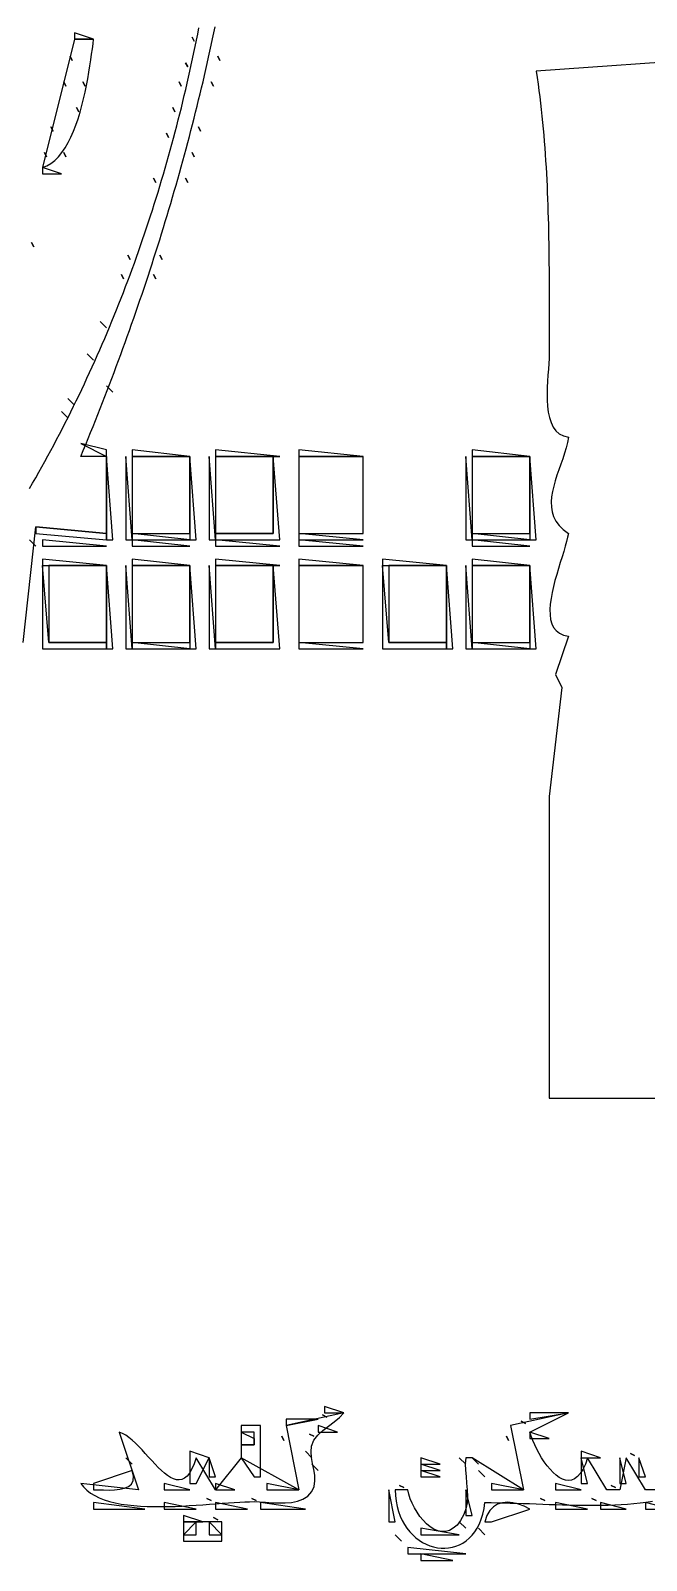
# Model space of a CAD drawing. Extents: x 0 to 1288, y 0 to 860.
# Drawn here: x 604.2 to 700.2, y 196 to 434.3 of the extents above; entities that cross this region are included whole.
import ezdxf

# ---------------------------------------------------------------- set-up
doc = ezdxf.new("R2010")
doc.units = 0
for name, color, linetype in [('C18', 18, 'CONTINUOUS'), ('C19', 19, 'CONTINUOUS'), ('C250', 250, 'CONTINUOUS'), ('C251', 251, 'CONTINUOUS'), ('C252', 252, 'CONTINUOUS'), ('C253', 253, 'CONTINUOUS'), ('C254', 254, 'CONTINUOUS'), ('C27', 27, 'CONTINUOUS'), ('C29', 29, 'CONTINUOUS'), ('C37', 37, 'CONTINUOUS'), ('C59', 59, 'CONTINUOUS'), ('C7', 7, 'CONTINUOUS')]:
    doc.layers.add(name, color=color, linetype=linetype)

msp = doc.modelspace()

# ---------------------------------------------------------------- linework, layer by layer
at = {"layer": 'C18'}
msp.add_lwpolyline([(682, 351), (682, 338), (683, 338), (682, 351)], dxfattribs=at)
at = {"layer": 'C19'}
for points in [[(603, 339), (605, 357), (616, 356), (616, 368), (612, 368), (612.3859, 368.9314), (612.7695, 369.8633), (613.1505, 370.7955), (613.529, 371.7281), (613.9051, 372.6611), (614.2786, 373.5944), (614.6496, 374.5281), (615.0181, 375.4621), (615.3841, 376.3965), (615.7476, 377.3312), (616.1086, 378.2663), (616.467, 379.2017), (616.8229, 380.1375), (617.1762, 381.0736), (617.527, 382.01), (617.8752, 382.9468), (618.2209, 383.884), (618.5641, 384.8214), (618.9046, 385.7593), (619.2426, 386.6974), (619.578, 387.6359), (619.9108, 388.5747), (620.2411, 389.5138), (620.5687, 390.4532), (620.8937, 391.393), (621.2162, 392.3331), (621.536, 393.2735), (621.8532, 394.2143), (622.1678, 395.1553), (622.4798, 396.0967), (622.7892, 397.0383), (623.0959, 397.9803), (623.3999, 398.9226), (623.7014, 399.8652), (624.0002, 400.8081), (624.2963, 401.7513), (624.5898, 402.6948), (624.8806, 403.6387), (625.1687, 404.5828), (625.4542, 405.5272), (625.737, 406.4719), (626.0171, 407.4168), (626.2945, 408.3621), (626.5692, 409.3077), (626.8412, 410.2535), (627.1105, 411.1997), (627.3771, 412.1461), (627.641, 413.0928), (627.9022, 414.0398), (628.1606, 414.987), (628.4164, 415.9345), (628.6693, 416.8823), (628.9196, 417.8304), (629.1671, 418.7788), (629.4118, 419.7274), (629.6538, 420.6763), (629.8931, 421.6254), (630.1295, 422.5748), (630.3632, 423.5245), (630.5941, 424.4744), (630.8223, 425.4246), (631.0476, 426.375), (631.2702, 427.3257), (631.49, 428.2766), (631.7069, 429.2278), (631.9211, 430.1792), (632.1324, 431.1309), (632.341, 432.0828), (632.5467, 433.035), (632.7496, 433.9874), (632.9496, 434.94)], [(619, 368), (619, 355), (620, 355), (619, 368)], [(632, 368), (632, 355), (633, 355), (632, 368)], [(642, 368), (642, 356), (633, 356), (633, 355), (643, 355), (642, 368)], [(672, 368), (672, 355), (673, 355), (672, 368)], [(606, 351), (606, 338), (616, 338), (616, 339), (607, 339), (606, 351)], [(619, 351), (619, 338), (620, 338), (619, 351)], [(632, 351), (632, 338), (633, 338), (632, 351)], [(642, 351), (642, 339), (633, 339), (633, 338), (643, 338), (642, 351)], [(659, 351), (659, 338), (669, 338), (669, 339), (660, 339), (659, 351)], [(672, 351), (672, 338), (673, 338), (672, 351)], [(649.666687, 218.666672), (650.333313, 218.333328), (649.666687, 218.666672)], [(648, 211), (649, 210), (648, 211)]]:
    msp.add_lwpolyline(points, dxfattribs=at)
at = {"layer": 'C250'}
for points in [[(611, 434), (611, 433), (614, 433), (611, 434)], [(611.333313, 422.333344), (611.666687, 421.666656), (611.333313, 422.333344)], [(630.333313, 419.333344), (630.666687, 418.666656), (630.333313, 419.333344)], [(628.333313, 411.333344), (628.666687, 410.666656), (628.333313, 411.333344)], [(609, 375), (610, 374), (609, 375)], [(633, 368), (633, 356), (642, 356), (642, 368), (633, 368)], [(620, 356), (620, 355), (629, 355), (620, 356)], [(646, 356), (646, 355), (656, 355), (646, 356)], [(633, 351), (633, 339), (642, 339), (642, 351), (633, 351)], [(646, 351), (646, 339), (656, 339), (656, 351), (646, 351)], [(673, 352), (673, 351), (682, 351), (673, 352)], [(620, 339), (620, 338), (629, 338), (620, 339)], [(646, 339), (646, 338), (656, 338), (646, 339)], [(637, 217), (637, 216), (639, 215), (639, 214), (637, 214), (637, 213), (637, 212), (639, 209), (640, 209), (640, 217), (637, 217)], [(644, 218), (644, 217), (649, 218), (644, 218)], [(649, 217), (649, 216), (652, 216), (649, 217)], [(620, 210), (614, 208), (614, 207), (614.7416, 206.991), (615.5585, 206.9732), (616.4124, 206.9682), (617.2653, 206.9978), (618.0789, 207.0837), (618.8151, 207.2477), (619.4358, 207.5115), (619.9028, 207.8969), (620.1779, 208.4256), (620.223, 209.1193), (620, 210)], [(632, 212), (632, 209), (633, 209), (632, 212)], [(673, 212), (674, 211), (673, 212)], [(614, 205), (614, 204), (622, 204), (614, 205)], [(625, 205), (625, 204), (630, 204), (625, 205)], [(633, 205), (633, 204), (638, 204), (633, 205)], [(640, 205), (640, 204), (647, 204), (640, 205)], [(675, 202), (676, 202), (682, 204), (681.1251, 204.4443), (680.2403, 204.7748), (679.364, 204.9803), (678.5143, 205.0499), (677.7096, 204.9726), (676.9681, 204.7376), (676.3081, 204.3338), (675.7479, 203.7502), (675.3058, 202.9759), (675, 202)]]:
    msp.add_lwpolyline(points, dxfattribs=at)
at = {"layer": 'C251'}
for points in [[(629.333313, 433.333344), (629.666687, 432.666656), (629.333313, 433.333344)], [(633.333313, 430.333344), (633.666687, 429.666656), (633.333313, 430.333344)], [(612.333313, 426.333344), (612.666687, 425.666656), (612.333313, 426.333344)], [(632.333313, 426.333344), (632.666687, 425.666656), (632.333313, 426.333344)], [(626.333313, 422.333344), (626.666687, 421.666656), (626.333313, 422.333344)], [(615, 389), (616, 388), (615, 389)], [(616, 379), (617, 378), (616, 379)], [(610, 377), (611, 376), (610, 377)], [(673, 369), (673, 368), (682, 368), (673, 369)], [(682, 368), (682, 355), (683, 355), (682, 368)], [(702, 207), (700, 207), (697, 212), (696, 207), (694, 207), (691, 212), (690.6478, 211.0008), (690.2657, 210.1829), (689.8574, 209.5357), (689.4266, 209.0491), (688.9769, 208.7126), (688.512, 208.5162), (688.0355, 208.4493), (687.5512, 208.5018), (687.0626, 208.6633), (686.5736, 208.9236), (686.0877, 209.2723), (685.6086, 209.6992), (685.14, 210.1939), (684.6855, 210.7461), (684.2489, 211.3456), (683.8337, 211.982), (683.4438, 212.6451), (683.0827, 213.3246), (682.754, 214.0101), (682.4616, 214.6913), (682.209, 215.3581), (682, 216), (688, 219), (679, 217)], [(682, 219), (682, 218), (688, 219), (682, 219)], [(637, 216), (637, 214), (639, 214), (639, 216), (637, 216)], [(697.666687, 212.666672), (698.333313, 212.333328), (697.666687, 212.666672)], [(665, 211), (665, 210), (668, 210), (665, 211)], [(674, 210), (675, 209), (674, 210)], [(686, 208), (686, 207), (690, 207), (686, 208)], [(694.666687, 207.666672), (695.333313, 207.333328), (694.666687, 207.666672)], [(686, 205), (686, 204), (691, 204), (686, 205)], [(693, 205), (693, 204), (697, 204), (693, 205)], [(700, 205), (700, 204), (704, 204), (700, 205)], [(665, 201), (665, 200), (671, 200), (665, 201)], [(674, 201), (675, 200), (674, 201)]]:
    msp.add_lwpolyline(points, dxfattribs=at)
at = {"layer": 'C252'}
for points in [[(610.333313, 430.333344), (610.666687, 429.666656), (610.333313, 430.333344)], [(963, 430), (767, 430), (711, 430), (683, 428)], [(607.333313, 419.333344), (607.666687, 418.666656), (607.333313, 419.333344)], [(606.333313, 415.333344), (606.666687, 414.666656), (606.333313, 415.333344)], [(606, 413), (606, 412), (609, 412), (606, 413)], [(604.333313, 401.333344), (604.666687, 400.666656), (604.333313, 401.333344)], [(623.333313, 396.333344), (623.666687, 395.666656), (623.333313, 396.333344)], [(613, 384), (614, 383), (613, 384)], [(616, 368), (616, 355), (617, 355), (616, 368)], [(620, 368), (620, 356), (629, 356), (629, 368), (620, 368)], [(646, 368), (646, 356), (656, 356), (656, 368), (646, 368)], [(673, 368), (673, 356), (682, 356), (682, 368), (673, 368)], [(673, 356), (673, 355), (682, 355), (673, 356)], [(606, 352), (606, 351), (616, 351), (606, 352)], [(616, 351), (616, 338), (617, 338), (616, 351)], [(620, 352), (620, 351), (629, 351), (620, 352)], [(620, 351), (620, 339), (629, 339), (629, 351), (620, 351)], [(633, 352), (633, 351), (643, 351), (633, 352)], [(646, 352), (646, 351), (656, 351), (646, 352)], [(659, 352), (659, 351), (669, 351), (659, 352)], [(669, 351), (669, 338), (670, 338), (669, 351)], [(673, 351), (673, 339), (682, 339), (682, 351), (673, 351)], [(673, 339), (673, 338), (682, 338), (673, 339)], [(643.333313, 215.333328), (643.666687, 214.666672), (643.333313, 215.333328)], [(678.333313, 215.333328), (678.666687, 214.666672), (678.333313, 215.333328)], [(682, 216), (682, 215), (685, 215), (682, 216)], [(629, 213), (629, 208), (630, 208), (632, 212), (629, 213)], [(647, 213), (648, 212), (647, 213)], [(690, 213), (690, 212), (693, 212), (690, 213)], [(665, 212), (665, 211), (668, 211), (665, 212)], [(665, 210), (665, 209), (668, 209), (665, 210)], [(671, 212), (672, 211), (671, 212)], [(690, 212), (690, 208), (691, 208), (690, 212)], [(625, 208), (625, 207), (629, 207), (625, 208)], [(633, 208), (633, 207), (636, 207), (633, 208)], [(641, 208), (641, 207), (646, 207), (641, 208)], [(661.666687, 207.666672), (662.333313, 207.333328), (661.666687, 207.666672)], [(676, 208), (676, 207), (681, 207), (676, 208)], [(631.666687, 205.666672), (632.333313, 205.333328), (631.666687, 205.666672)], [(672, 207), (672, 203), (673, 203), (672, 207)], [(683.666687, 205.666672), (684.333313, 205.333328), (683.666687, 205.666672)], [(691.666687, 205.666672), (692.333313, 205.333328), (691.666687, 205.666672)], [(632.666687, 202.666672), (633.333313, 202.333328), (632.666687, 202.666672)], [(628, 202), (628, 200), (630, 200), (630, 202), (628, 202)], [(632, 202), (632, 200), (634, 200), (634, 202), (632, 202)], [(671, 202), (672, 201), (671, 202)], [(665, 197), (665, 196), (670, 196), (665, 197)]]:
    msp.add_lwpolyline(points, dxfattribs=at)
at = {"layer": 'C253'}
for points in [[(611, 433), (606, 413), (606.6931, 413.2662), (607.3446, 413.6418), (607.9559, 414.1186), (608.5283, 414.6884), (609.0634, 415.343), (609.5624, 416.0742), (610.0268, 416.8739), (610.4581, 417.7338), (610.8576, 418.6457), (611.2267, 419.6015), (611.5669, 420.5929), (611.8796, 421.6118), (612.1662, 422.65), (612.4281, 423.6993), (612.6667, 424.7515), (612.8834, 425.7983), (613.0797, 426.8317), (613.257, 427.8435), (613.4166, 428.8253), (613.5601, 429.7691), (613.6887, 430.6667), (613.8039, 431.5098), (613.9072, 432.2903), (614, 433), (611, 433)], [(609.333313, 426.333344), (609.666687, 425.666656), (609.333313, 426.333344)], [(627.333313, 426.333344), (627.666687, 425.666656), (627.333313, 426.333344)], [(609.333313, 415.333344), (609.666687, 414.666656), (609.333313, 415.333344)], [(629.333313, 415.333344), (629.666687, 414.666656), (629.333313, 415.333344)], [(623.333313, 411.333344), (623.666687, 410.666656), (623.333313, 411.333344)], [(619.333313, 399.333344), (619.666687, 398.666656), (619.333313, 399.333344)], [(618.333313, 396.333344), (618.666687, 395.666656), (618.333313, 396.333344)], [(620, 369), (620, 368), (629, 368), (620, 369)], [(629, 368), (629, 355), (630, 355), (629, 368)], [(633, 369), (633, 368), (643, 368), (633, 369)], [(646, 369), (646, 368), (656, 368), (646, 369)], [(605, 357), (605, 356), (616, 355), (616, 356), (605, 357)], [(607, 351), (607, 339), (616, 339), (616, 351), (607, 351)], [(629, 351), (629, 338), (630, 338), (629, 351)], [(650, 220), (650, 219), (653, 219), (650, 220)], [(647.666687, 215.666672), (648.333313, 215.333328), (647.666687, 215.666672)], [(619, 212), (620, 211), (619, 212)], [(696, 212), (696, 208), (697, 208), (696, 212)], [(699, 212), (699, 209), (700, 209), (699, 212)], [(638.666687, 205.666672), (639.333313, 205.333328), (638.666687, 205.666672)], [(660, 207), (660, 202), (661, 202), (660, 207)], [(628, 203), (628, 202), (631, 202), (628, 203)], [(661, 200), (662, 199), (661, 200)], [(663, 198), (663, 197), (672, 197), (663, 198)]]:
    msp.add_lwpolyline(points, dxfattribs=at)
at = {"layer": 'C254'}
for points in [[(604, 355), (605, 354), (604, 355)], [(606, 355), (606, 354), (616, 354), (606, 355)], [(620, 355), (620, 354), (629, 354), (620, 355)], [(633, 355), (633, 354), (643, 354), (633, 355)], [(646, 355), (646, 354), (656, 354), (646, 355)], [(673, 355), (673, 354), (682, 354), (673, 355)], [(660, 351), (660, 339), (669, 339), (669, 351), (660, 351)]]:
    msp.add_lwpolyline(points, dxfattribs=at)
at = {"layer": 'C27'}
msp.add_lwpolyline([(624.333313, 399.333344), (624.666687, 398.666656), (624.333313, 399.333344)], dxfattribs=at)
at = {"layer": 'C29'}
for points in [[(644, 217), (646, 207), (637, 212), (633, 207), (630, 212), (629.6669, 211.0348), (629.3161, 210.2439), (628.9485, 209.6169), (628.5651, 209.1429), (628.1668, 208.8115), (627.7545, 208.6121), (627.3291, 208.5339), (626.8916, 208.5665), (626.4428, 208.6993), (625.9838, 208.9215), (625.5155, 209.2227), (625.0387, 209.5921), (624.5544, 210.0193), (624.0636, 210.4936), (623.5671, 211.0044), (623.066, 211.5411), (622.561, 212.0931), (622.0532, 212.6498), (621.5435, 213.2006), (621.0328, 213.7349), (620.5221, 214.242), (620.0122, 214.7115), (619.5041, 215.1326), (618.9988, 215.4948), (618.4971, 215.7874), (618, 216), (621, 207), (612, 208), (612.4254, 207.4379), (612.9311, 206.9334), (613.5121, 206.4837), (614.1632, 206.0861), (614.8792, 205.7378), (615.6552, 205.4362), (616.4861, 205.1785), (617.3666, 204.9621), (618.2918, 204.7842), (619.2565, 204.6422), (620.2556, 204.5332), (621.284, 204.4547), (622.3367, 204.4039), (623.4085, 204.3781), (624.4944, 204.3746), (625.5892, 204.3906), (626.6878, 204.4235), (627.7852, 204.4706), (628.8762, 204.5291), (629.9558, 204.5964), (631.0188, 204.6697), (632.0602, 204.7464), (633.0748, 204.8236), (634.0575, 204.8988), (635.0034, 204.9692), (635.9072, 205.032), (636.7638, 205.0847), (637.5682, 205.1244), (638.3153, 205.1485), (639, 205.1543), (639.8634, 205.1237), (640.8061, 205.0611), (641.8013, 204.9939), (642.8223, 204.9494), (643.8425, 204.9551), (644.8351, 205.0384), (645.7735, 205.2267), (646.6311, 205.5473), (647.3811, 206.0277), (648.0264, 206.7433), (648.3783, 207.532), (648.5004, 208.3779), (648.4565, 209.2653), (648.3103, 210.1784), (648.1256, 211.1014), (647.9661, 212.0186), (647.8955, 212.9141), (647.9776, 213.7723), (648.3428, 214.7157), (648.9501, 215.5337), (649.7247, 216.2621), (650.5918, 216.937), (651.4766, 217.5943), (652.3042, 218.27), (653, 219), (644, 217)], [(679, 217), (681, 207), (673, 212), (672, 212), (671.9376, 211.0563), (671.9639, 210.0674), (672.0442, 209.0484), (672.1438, 208.0144), (672.228, 206.9805), (672.2622, 205.9619), (672.2114, 204.9736), (672.0412, 204.0309), (671.7168, 203.1489)], [(680.666687, 217.666672), (681.333313, 217.333328), (680.666687, 217.666672)], [(671.7167, 203.1489), (671.1934, 202.2241), (670.6393, 201.5123), (670.061, 200.9987), (669.465, 200.6683), (668.8582, 200.5064), (668.247, 200.4982), (667.6382, 200.6289), (667.0384, 200.8837), (666.4543, 201.2478), (665.8925, 201.7064), (665.3597, 202.2446), (664.8625, 202.8477), (664.4076, 203.5009), (664.0016, 204.1894), (663.6512, 204.8984), (663.363, 205.613), (663.1437, 206.3184), (663, 207), (661, 207), (661.0404, 206.0941), (661.1425, 205.2313), (661.3025, 204.4122), (661.5168, 203.6375), (661.7818, 202.9082), (662.0937, 202.225), (662.449, 201.5887), (662.8438, 201), (663.2746, 200.4597), (663.7377, 199.9687), (664.2295, 199.5277), (664.7461, 199.1376), (665.2841, 198.799), (665.8396, 198.5128), (666.4092, 198.2797), (666.9889, 198.1006), (667.5753, 197.9763), (668.1647, 197.9075), (668.7533, 197.895), (669.3375, 197.9396), (669.9136, 198.0421), (670.478, 198.2032), (671.027, 198.4238), (671.5569, 198.7047), (672.0641, 199.0466), (672.5449, 199.4503), (672.9956, 199.9166), (673.4125, 200.4464), (673.792, 201.0403), (674.1304, 201.6991), (674.4241, 202.4237), (674.6694, 203.2149), (674.8625, 204.0734), (675, 205), (675.9718, 204.9973), (676.9525, 204.9859), (677.9412, 204.9672), (678.9371, 204.9422), (679.9394, 204.9121), (680.9474, 204.8782), (681.9604, 204.8417), (682.9775, 204.8036), (683.9979, 204.7653), (685.0209, 204.7279), (686.0458, 204.6927), (687.0717, 204.6607), (688.0978, 204.6332), (689.1235, 204.6114), (690.1479, 204.5965), (691.1702, 204.5897), (692.1898, 204.5921), (693.2057, 204.605), (694.2173, 204.6296), (695.2237, 204.667), (696.2242, 204.7185), (697.218, 204.7852), (698.2044, 204.8683), (699.1825, 204.9691), (700.1517, 205.0887), (701.1111, 205.2283)]]:
    msp.add_lwpolyline(points, dxfattribs=at)
at = {"layer": 'C37'}
msp.add_lwpolyline([(625.333313, 418.333344), (625.666687, 417.666656), (625.333313, 418.333344)], dxfattribs=at)
at = {"layer": 'C59'}
msp.add_lwpolyline([(630, 202), (628, 200), (628, 199), (634, 199), (634, 200), (632, 202), (630, 202)], dxfattribs=at)
at = {"layer": 'C7'}
for points in [[(604, 363), (604.4863, 363.8381), (604.9687, 364.6785), (605.4469, 365.5211), (605.9211, 366.3659), (606.3912, 367.2128), (606.8572, 368.062), (607.3193, 368.9133), (607.7772, 369.7667), (608.2312, 370.6223), (608.6811, 371.4799), (609.127, 372.3397), (609.5688, 373.2015), (610.0067, 374.0653), (610.4406, 374.9312), (610.8705, 375.7991), (611.2964, 376.6689), (611.7183, 377.5408), (612.1363, 378.4146), (612.5503, 379.2904), (612.9603, 380.1681), (613.3664, 381.0477), (613.7685, 381.9292), (614.1668, 382.8125), (614.5611, 383.6978), (614.9514, 384.5848), (615.3379, 385.4737), (615.7204, 386.3644), (616.0991, 387.2569), (616.4739, 388.1511), (616.8448, 389.0472), (617.2118, 389.9449), (617.5749, 390.8444), (617.9342, 391.7455), (618.2896, 392.6484), (618.6412, 393.5529), (618.9889, 394.4591), (619.3328, 395.3669), (619.6729, 396.2763), (620.0091, 397.1873), (620.3416, 398.0999), (620.6702, 399.0141), (620.9951, 399.9298), (621.3161, 400.847), (621.6334, 401.7658), (621.9469, 402.686), (622.2566, 403.6078), (622.5626, 404.5309), (622.8648, 405.4556), (623.1632, 406.3816), (623.4579, 407.3091), (623.7489, 408.238), (624.0362, 409.1682), (624.3197, 410.0998), (624.5995, 411.0327), (624.8756, 411.967), (625.148, 412.9025), (625.4168, 413.8394), (625.6818, 414.7775), (625.9432, 415.7169), (626.2009, 416.6575), (626.4549, 417.5993), (626.7053, 418.5423), (626.952, 419.4865), (627.1951, 420.4319), (627.4346, 421.3785), (627.6704, 422.3261), (627.9026, 423.2749), (628.1312, 424.2248), (628.3562, 425.1757), (628.5776, 426.1278), (628.7954, 427.0808), (629.0096, 428.0349), (629.2202, 428.9901), (629.4273, 429.9462), (629.6308, 430.9033), (629.8307, 431.8613), (630.0272, 432.8203), (630.22, 433.7802), (630.4093, 434.741)], [(628.333313, 429.333344), (628.666687, 428.666656), (628.333313, 429.333344)], [(683, 428), (683.1459, 427.002), (683.2847, 426.0046), (683.4165, 425.0078), (683.5413, 424.0114), (683.6595, 423.0156), (683.7712, 422.0201), (683.8766, 421.0249), (683.9758, 420.0301), (684.0691, 419.0355), (684.1566, 418.0411), (684.2386, 417.0468), (684.3151, 416.0527), (684.3864, 415.0586), (684.4526, 414.0645), (684.5141, 413.0704), (684.5708, 412.0761), (684.623, 411.0817), (684.6709, 410.0872), (684.7147, 409.0924), (684.7546, 408.0973), (684.7907, 407.1018), (684.8232, 406.106), (684.8522, 405.1097), (684.8781, 404.113), (684.901, 403.1157), (684.9209, 402.1178), (684.9382, 401.1193), (684.9531, 400.1201), (684.9656, 399.1202), (684.9759, 398.1195), (684.9844, 397.1179), (684.9911, 396.1155), (684.9962, 395.1122), (684.9998, 394.1078), (685.0023, 393.1025), (685.0038, 392.096), (685.0044, 391.0885), (685.0043, 390.0797), (685.0037, 389.0698), (685.0028, 388.0586), (685.0019, 387.046), (685.0009, 386.0321), (685.0002, 385.0168), (685, 384), (684.9837, 383.271), (684.9415, 382.4606), (684.8833, 381.5842), (684.8193, 380.6572), (684.7594, 379.6948), (684.7136, 378.7126), (684.6918, 377.726), (684.7042, 376.7502), (684.7606, 375.8008), (684.8712, 374.8931), (685.0458, 374.0425), (685.2946, 373.2643), (685.6275, 372.5741), (686.0544, 371.9872), (686.5855, 371.5189), (687.2307, 371.1847), (688, 371), (687.8516, 370.1787), (687.6468, 369.3432), (687.3984, 368.4966), (687.1194, 367.642), (686.8225, 366.7826), (686.5207, 365.9214), (686.2268, 365.0618), (685.9536, 364.2067), (685.7141, 363.3593), (685.5211, 362.5227), (685.3875, 361.7002), (685.3261, 360.8947), (685.3498, 360.1096), (685.4715, 359.3478), (685.7041, 358.6126), (686.0603, 357.9071), (686.5531, 357.2344), (687.1954, 356.5976), (688, 356), (687.8879, 355.4055), (687.724, 354.7325), (687.5176, 353.9908), (687.2781, 353.1904), (687.0149, 352.3411), (686.7374, 351.4528), (686.455, 350.5354), (686.1769, 349.5988), (685.9127, 348.6528), (685.6716, 347.7073), (685.4631, 346.7723), (685.2965, 345.8575), (685.1813, 344.9729), (685.1267, 344.1284), (685.1422, 343.3338), (685.2371, 342.599), (685.4208, 341.9339), (685.7027, 341.3484), (686.0922, 340.8524), (686.5987, 340.4557), (687.2315, 340.1683), (688, 340), (686, 334), (687, 332), (685, 315), (685, 268), (1051, 268)], [(612, 370), (616, 368), (616, 369), (612, 370)]]:
    msp.add_lwpolyline(points, dxfattribs=at)

doc.saveas('drawing.dxf')
